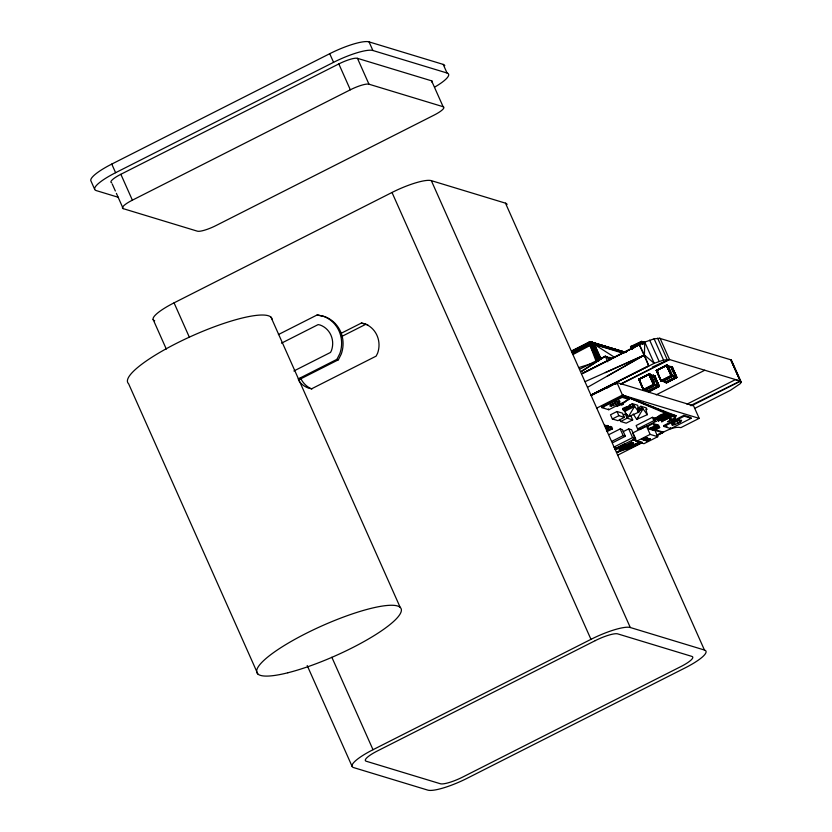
<?xml version="1.0" encoding="UTF-8"?>
<svg xmlns="http://www.w3.org/2000/svg" width="832" height="832" viewBox="0 0 832 832"><rect width="100%" height="100%" fill="white"/><g stroke="black" fill="none" stroke-linecap="round" stroke-linejoin="round"><path stroke-width="1.25" d="M657.186 417.508C653.567 419.962 663.655 412.953 665.985 413.764M657.883 385.559L659.11 386.454L649.137 391.529L647.608 391.061L657.925 385.923L653.162 375.378L654.711 375.96L659.162 386.36L649.168 391.456L647.847 391.238L649.116 391.55L659.162 386.36L657.582 384.582L653.401 375.378L654.711 375.96L659.152 386.298L649.137 391.529L647.91 391.258M651.331 387.171C658.445 385.809 652.018 376.012 648.887 374.088L638.903 379.205L648.887 374.088L650.229 374.421L649.012 374.067L649.927 374.4L648.929 374.972L648.887 374.088L650.104 374.379L648.877 374.109L638.841 379.309L643.365 389.74C646.058 391.622 659.37 382.554 653.536 384.717L643.365 389.74L644.852 390.26L647.4 389.126M663.51 380.692L662.397 381.378L660.92 380.921L670.966 375.617C676.946 374.13 663.78 382.491 660.899 380.858L656.375 370.427L666.432 365.206L667.94 365.685L672.256 375.939L662.126 381.066L665.777 382.075L675.459 377.042L671.05 366.881L669.594 367.182L670.706 366.496L672.256 367.078L676.738 377.208C676.135 377.364 668.502 364.822 672.256 367.078L676.707 377.478L666.661 382.668L665.34 382.335L664.56 381.046M655.814 418.35L655.793 418.922L658.174 418.371L666.11 413.847M650.229 374.421L648.866 374.213L653.588 384.81L654.763 385.247L653.765 385.83L654.534 383.656M671.029 372.174L667.774 365.539L666.879 365.342L656.51 370.25L661.003 380.775L671.195 375.773L672.454 376.074L671.216 375.991L661.118 381.056L656.354 370.552L666.432 365.29L671.466 375.544L671.31 376.948L672.339 376.334L671.195 375.773L666.432 365.206L667.649 365.498L666.401 365.238L656.438 370.365L657.977 372.174L657.394 371.02M631.467 442.208L633.298 443.04L630.687 444.995L627.411 446.306L632.59 443.966L633.162 442.79L631.467 442.208L618.821 448.614L621.972 449.114L627.411 446.306M667.69 365.581L666.598 365.186L671.258 375.596L672.412 376.189M571.74 351.01L589.056 342.243L590.97 341.942L625.903 352.456L590.97 341.942L589.056 342.243L589.306 343.855L598.634 361.109L590.002 342.68L589.098 342.472L571.709 351.27M656.094 419.38L654.378 419.63L659.443 418.267L666.526 414.523L667.638 413.202L622.482 395.065L616.897 382.533L591.417 395.439M648.17 438.485L644.29 440.138L647.993 438.298M654.378 383.739L650.374 374.525L649.033 374.088M653.879 376.719L653.63 375.544L654.555 375.752L659.173 386.318L654.628 385.05M671.424 367.838L671.174 366.662L672.194 367.016L676.686 377.416L666.64 382.408L665.34 382.335L666.671 382.647L676.707 377.478L672.235 375.71M671.372 375.939L661.014 381.004L662.002 380.89M675.459 377.042L676.718 377.437L671.986 366.818L676.562 377.489L666.422 382.668L665.163 382.2L666.661 382.668L676.707 377.478L672.214 376.054M676.686 377.416L675.126 375.7L675.542 377.343L665.631 382.366L666.723 382.637L676.572 377.634L671.122 375.929L666.619 365.435L656.406 370.625L661.128 381.014L671.122 375.929L672.381 376.116M675.449 417.581L675.906 415.709L622.482 395.065L597.002 407.971M623.574 448.053L622.315 448.5C618.051 448.51 630.365 447.002 625.279 445.786L620.776 448.178L622.315 448.5L624.946 447.533L622.315 448.5M645.58 437.528L645.06 438.381L641.836 439.421L645.882 437.611M645.975 389.574L643.687 389.969L653.91 384.592L649.199 374.109L650.374 374.525L650.832 375.794L649.074 374.213L639.018 379.111L640.442 381.056M644.602 390.177L643.573 389.938L638.893 379.246L648.887 374.14L649.927 374.4L648.887 374.14M649.178 391.518L648.055 391.258C649.199 389.106 649.854 392.714 648.055 391.258L657.998 386.225L657.582 384.582L659.204 386.09L648.856 391.539L647.868 391.175M666.474 366.09L666.796 365.258L671.33 375.731L661.118 381.056L663.582 380.858M629.97 405.163L630.334 407.337L627.474 406.713L626.08 409.094L622.96 408.377L623.293 410.249L630.334 407.337L633.048 405.319L634.15 405.652L638.83 412.131L628.326 416.842L622.554 408.585L628.264 406.37L632.299 403.645L637.686 405.278L638.83 412.131M624.967 407.358L626.08 409.094L626.922 406.952M624.593 352.466L590.335 342.046L572.738 350.594M646.048 389.75L643.458 389.657L653.432 384.498L654.909 384.966L653.806 384.457L649.282 374.161L653.869 384.342L654.94 384.758L653.609 384.509L643.583 389.605M648.014 438.62L644.706 439.982L646.027 439.577M666.422 382.668L676.738 377.208L675.646 377.104M655.533 419.505C680.742 409.074 658.549 414.45 659.35 415.854M665.34 382.335C667.274 384.134 666.931 380.224 665.631 382.366M730.558 359.715L731.723 360.797L741.177 382.023L740.47 383.531L730.35 390.364L694.502 408.512M657.925 385.923L659.204 386.235L654.649 375.846L653.63 375.544L654.711 375.96L659.162 386.36M298.158 378.976L336.95 359.33L339.862 353.517A29.526 28.09 -73.1 0 0 323.242 316.202L317.179 314.933L278.387 334.568M298.47 379.995L338.395 359.778L341.307 353.954A29.526 28.09 -73.1 0 0 324.688 316.638L317.179 314.933M647.795 391.217L649.137 391.529L659.173 386.318L658.102 385.986M642.106 439.504L646.006 437.705L641.836 439.421M639.85 344.386L641.649 341.39L642.543 343.398M667.326 365.799L666.38 365.238L667.472 365.508M627.817 445.401C624.25 445.754 634.816 444.579 630.635 443.071L626.704 445.172M628.326 416.842L634.525 406.484L624.77 411.424M648.055 391.258C647.754 391.175 642.574 388.149 643.77 389.875M661.814 417.976L669.885 413.889C653.63 421.054 658.195 422.479 671.726 414.502L672.287 414.669L662.875 419.411L657.977 420.732L657.665 420.139L661.19 417.851L657.706 420.222L657.977 420.732L661.336 419.973L672.287 414.669L662.875 419.411L658.507 420.711M619.653 402.282L619.85 401.232L615.763 402.106L609.794 405.912L613.434 405.569L618.051 403.426L619.653 402.282L618.717 400.057M648.856 391.539L647.712 391.165L649.012 391.425L659.152 386.298L654.451 375.7L653.401 375.378L654.618 375.939L659.152 386.298L649.106 391.29L647.608 391.061M626.662 445.089C628.004 445.994 631.842 444.631 631.405 443.31M658.986 420.659L657.873 420.514M645.07 438.745L643.521 439.566L646.204 438.703L643.531 439.941M670.509 366.766L672.079 366.922L676.499 377.281L672.017 367.162L670.956 366.579M571.938 351.26L590.335 342.046L624.541 352.279L593.819 343.45L572.998 354.526M632.767 443.716L627.494 445.817M644.706 439.982L647.847 438.526M654.909 384.966L653.723 384.758L643.926 389.927L644.852 390.26L643.573 389.938L654.836 384.998L653.536 384.717L643.469 389.886L644.509 389.875M666.526 365.196L671.414 375.565L672.474 375.991L671.445 375.71L672.079 374.774M642.19 439.514L645.84 438.027M643.573 389.938L653.734 384.925M666.526 382.689L676.718 377.437L674.284 377.707M644.519 390.218L643.313 389.698L638.841 379.309L649.022 374.15M667.597 413.296L663.603 416.229L657.176 419.047M620.797 449.238C630.469 445.754 622.274 450.351 618.862 448.698L620.88 449.155M661.232 380.931L656.354 370.552L657.571 370.531L656.635 370.178L661.357 381.056L662.397 381.378L661.471 381.046L671.268 376.043L661.128 381.014M654.046 376.636L654.711 375.96M671.59 367.754L672.256 367.078L671.174 366.662L671.913 367.214M615.15 384.259L616.897 382.533L693.597 405.818L699.182 418.361L680.919 427.606C673.65 426.088 666.806 430.945 660.202 433.368L663.728 431.829L656.864 435.313M638.487 417.706L636.761 419.401L633.204 413.982M637.572 410.644L641.607 407.919L642.574 408.21L647.254 414.69L636.761 419.401L642.949 409.042L637.53 411.788M669.521 367.016L672.09 366.87L670.914 366.486L672.1 367.11L676.634 377.291L666.702 382.574L665.163 382.2L666.671 382.647M664.612 415.064L663.406 415.74M644.852 439.348L644.082 439.712L647.462 438.1L645.705 438.942M647.889 439.098L649.345 438.672L645.445 440.523L649.21 438.63M657.706 420.222L658.746 419.214M627.494 445.338L629.72 444.902M630.885 444.423C633.318 443.602 629.034 442.593 631.665 443.477M669.594 367.182L670.706 366.496L671.84 366.954M659.433 419.453L659.422 420.025L660.098 419.026M653.869 384.342L649.272 374.275L639.111 379.35L643.521 389.802L653.827 384.821L649.074 374.327L638.841 379.309L639.85 379.902L638.862 379.694M654.191 418.922L659.308 415.771M654.233 419.006L655.886 417.747M644.914 439.795L647.889 438.495L645.538 439.431M656.739 386.589L659.121 386.422L658.154 386.079M674.357 377.874L675.199 377.302M665.766 414.887L666.827 414.17M656.614 418.891L655.751 418.839L658.871 417.976M581.672 371.54L605.322 356.231L607.672 356.938L609.159 360.287M661.045 417.061L661.846 416.551M581.214 371.259L605.322 356.231L607.807 361.795M647.889 438.495L644.738 440.024L646.755 438.724M647.057 441.012L650.395 438.974M646.89 440.96L647.92 440.326M649.345 439.473L648.242 439.878M583.367 345.738L589.056 342.243L571.678 351.094M629.46 445.11L630.999 444.246M660.712 420.316L661.253 420.004L660.213 420.378M644.779 439.306L644.301 439.608M607.173 376.189L644.405 355.056L644.758 342.077L654.108 338.842L659.693 338.291M588.037 387.026L644.405 355.056L654.212 363.303L663.562 360.069L669.521 359.538L740.428 381.066L730.974 359.84L659.495 338.281M660.442 417.695L658.694 418.465M606.975 388.086L616.897 382.533M606.85 357.396L607.672 356.938M610.99 358.654L611.822 358.197L609.336 357.448L608.254 357.937L608.868 360.287M632.206 349.263L631.696 347.318L640.973 342.212L644.696 343.2M642.97 439.764L646.537 437.819L643.646 439.504L645.455 438.828M643.146 439.358L644.041 439.005M660.244 419.9L671.694 414.419L659.381 419.942M645.538 440.565L649.345 438.672M644.093 439.306L644.769 438.901M607.11 428.73L609.066 427.69L608.244 425.849L606.861 425.422L607.682 427.263L609.066 427.69L606.663 428.48M644.862 439.67L646.537 438.922M646.526 439.327L647.379 438.87L645.289 439.899M572.562 353.694L591.219 344.427L599.134 359.663M666.463 365.477L656.469 370.573M573.3 352.134L589.306 343.855L592.987 342.67L625.903 352.456M605.831 428.23L607.682 427.263M606.497 430.716L612.518 428.74L607.62 431.34L606.497 430.716L611.146 428.314L612.518 428.74L611.707 426.889L610.324 426.473L608.202 427.554M571.875 351.936L592.02 342.16L594.474 344.469L601.338 359.299M657.862 386.714L649.168 391.456M94.661 189.301L90.823 180.679A33.779 7.02 -24 0 1 111.769 164.081L329.722 53.706A33.779 7.02 -24 0 1 369.044 41.881L443.196 64.397A33.779 7.02 -24 0 1 444.787 65.686M118.498 197.35L96.252 190.59A33.779 7.02 -24 0 1 115.606 172.702L333.57 62.327A33.779 7.02 -24 0 1 372.892 50.502L447.044 73.018A33.779 7.02 -24 0 1 434.938 86.965M111.686 182.77A16.006 3.328 -24 0 1 120.858 174.294L338.822 63.929A16.006 3.328 -24 0 1 357.448 58.323L431.6 80.839L443.123 106.714A16.006 3.328 -24 0 1 433.95 115.19L215.987 225.566A16.006 3.328 -24 0 1 197.361 231.171L123.209 208.645L116.397 193.357M123.209 208.645A16.006 3.328 -24 0 1 132.382 200.169L350.334 89.794A16.006 3.328 -24 0 1 368.971 84.198L443.123 106.714M154.69 320.736A33.779 7.02 -24 0 1 174.054 302.848L392.007 192.473A33.779 7.02 -24 0 1 431.33 180.648L505.482 203.164A33.779 7.02 -24 0 1 507.062 204.454M281.486 343.169L318.136 324.605L320.133 325.021A20.166 19.188 -73.1 0 1 331.479 350.511L330.522 352.425L293.873 370.989M340.673 333.538L361.41 323.045L364.499 323.69A23.317 22.183 -73.1 0 1 377.624 353.163L376.137 356.127L311.646 388.783L308.63 388.159A23.4 22.256 -73.1 0 1 299.198 381.451M341.494 336.586L365.685 324.345L367.744 324.771M571.657 351.884L589.004 343.106L590.522 343.325L592.259 344.074L600.07 359.414L593.174 343.845L591.115 342.306L589.098 342.472M572.114 352.55L589.306 343.855L591.219 344.427M579.987 369.054L605.322 356.231M631.706 348.66L630.531 346.57L641.649 341.39M631.436 346.705L641.836 341.442L644.862 342.441M636.678 344.23L641.961 341.557L644.041 342.482M581.474 373.89L639.298 344.604L644.405 355.056L648.752 365.83L590.928 395.117M583.544 373.079L644.758 342.077L654.212 363.303L590.678 395.481M597.823 392.288L615.878 383.146L616.252 383.978M620.464 384.062L669.146 359.518L652.392 367.037M620.859 384.197L669.521 359.538L660.067 338.302M643.646 389.709L638.862 379.506L639.881 379.558L638.934 379.163L649.189 374.296L653.806 384.457M666.515 365.581L656.531 370.219L661.066 380.619M601.526 406.806L621.837 396.521L628.742 398.611L629.117 399.454L608.806 409.739L601.9 407.638L601.526 406.806L603.824 407.503M601.9 407.638L622.201 397.353L629.117 399.454M671.57 373.485L671.913 374.858M620.537 404.602L621.712 405.038L623.012 404.373L620.537 404.602C612.269 409.209 621.202 402.605 620.1 404.477M620.287 403.551L621.431 403.894L624.749 402.116L628.742 398.611L622.482 395.065L623.241 397.415M617.001 411.507L610.501 414.794L612.362 418.974L617.895 420.649L624.385 417.362L622.534 413.182L617.001 411.507L618.862 415.678L624.385 417.362M624.395 410.592L634.15 405.652M656.209 394.836L704.777 370.24M612.362 418.974L618.862 415.678M623.126 415.116L625.29 414.024L627.505 414.69M638.685 409.989L637.946 408.314L640.869 406.245L646.256 407.878L647.005 409.552L645.892 409.219L647.254 414.69M638.248 410.405L642.574 408.21M619.726 419.401L620.651 421.491L627.151 418.194L632.684 419.879L630.822 415.698M632.684 419.879L626.184 423.166L620.651 421.491M609.014 434.574L620.183 428.927L622.398 429.593L625.373 436.28L613.08 442.499M623.189 431.652L628.69 428.875L631.592 429.749L635.492 438.526L616.814 447.99L614.879 447.408M652.392 417.31L636.147 425.547L637.634 428.886L639.839 429.562L656.094 421.325L654.607 417.986L652.392 417.31L653.879 420.659L656.094 421.325M611.988 441.262L623.158 435.604L625.373 436.28M637.634 428.886L653.879 420.659M686.962 404.175L735.53 379.579L741.177 382.023M661.232 417.934L669.926 413.972M645.278 426.618L632.611 433.025L636.334 441.386L643.947 443.695L657.758 436.706L654.503 429.395M647.608 426.39L653.297 423.509L654.399 423.852L655.512 426.358L649.834 429.239L648.721 428.896L647.608 426.39L646.422 426.036L650.146 434.387L657.758 436.706M671.507 415.605C674.783 416.385 669.157 415.47 672.901 414.794L675.938 415.792L673.244 416.062L661.482 421.574L662.064 421.824M691.756 405.714L740.303 381.139L730.85 359.902M661.513 421.658L672.703 415.896M648.721 428.896L654.41 426.015L655.512 426.358M613.902 447.106L632.59 437.642L635.492 438.526M673.244 416.062L674.513 416.52L675.938 415.792M667.462 421.626C674.658 419.307 667.41 420.16 670.914 418.85L672.09 419.286L675.407 417.498C675.043 419.494 672.693 419.089 672.37 420.42L671.226 420.077L667.898 421.762M669.646 419.588L670.914 418.85M650.187 427.898L650.936 429.572L656.625 426.691L657.727 427.024L656.614 424.518L655.502 424.185L656.625 426.691M615.285 448.594L623.293 444.538M632.538 439.785L634.816 438.63M657.727 427.024L652.038 429.905L650.936 429.572M635.648 438.88L633.37 440.034L634.473 440.367M652.122 428.49L652.87 430.154L658.559 427.274L659.662 427.617L658.549 425.11L657.436 424.767L658.559 427.274M614.962 449.426L624.125 444.787L625.03 445.068L624.281 443.394M615.867 449.706L625.03 445.068M659.662 427.617L653.973 430.498L652.87 430.154M663.572 425.641L683.883 415.366L690.789 417.456L691.163 418.298L670.852 428.584L663.946 426.483L663.572 425.641L667.025 426.691M663.946 426.483L684.258 416.198L691.163 418.298M636.334 441.386L650.146 434.387M628.129 446.982C631.155 447.689 625.976 446.857 629.387 446.233L630.562 446.67L634.358 445.099L633.88 444.881M629.221 447.242L625.934 449.01L629.668 447.377L630.802 447.72L642.158 442.239M629.668 447.377L630.843 447.803C634.577 446.43 626.756 447.377 634.317 445.016M626.548 448.958L632.112 447.065M617.978 455.021L642.002 442.842M657.093 435.552L662.73 432.692L662.355 431.86L655.45 429.759L655.824 430.591L662.73 432.692M373.006 749.715L590.97 639.34A33.779 7.02 -24 0 1 630.292 627.515L704.444 650.031A33.779 7.02 -24 0 1 685.079 667.919L467.126 778.294A33.779 7.02 -24 0 1 427.804 790.119L353.652 767.603A33.779 7.02 -24 0 1 373.006 749.715L331.843 657.259M572.478 353.506L589.711 344.802M582.452 373.308L639.298 344.604L648.752 365.83L590.741 395.127M690.31 405.652L740.303 381.139L730.673 359.653M656.916 435.126L663.728 431.829M659.911 416.042L664.82 413.806M643.698 439.993L647.608 438.142M617.126 452.379L626.33 449.062L641.649 442M671.414 375.565L666.432 365.29M585.229 381.576L644.405 355.056L605.342 372.611M643.646 439.504L645.84 438.547L643.136 439.816M651.976 375.898L654.337 375.679M616.699 452.338L640.214 442.083M616.554 452.338L640.141 442.083M666.422 365.383L667.774 365.539M617.282 451.963L639.912 442.156M646.038 440.7L650.229 438.922M632.07 444.163L633.162 442.79L631.509 442.291M642.907 439.286L643.562 439.088M579.062 367.494L593.944 362.856M605.998 426.546L608.244 425.849M666.723 365.404L671.445 375.71M654.202 375.69L653.162 375.378M638.009 345.27L630.531 346.57L631.082 346.736M617.5 350.459L624.707 352.186M656.812 386.755L659.027 386.537M642.127 344.032L640.838 341.796L641.836 341.806M645.382 438.454L645.778 438.568M658.195 385.954L659.204 386.09M654.389 419.557L655.034 419.682M671.216 376.106L672.339 376.334M625.321 445.869L626.434 446.337L625.279 445.786M671.258 375.877L661.003 380.775M590.002 342.68L594.474 344.469L614.89 357.531M631.696 347.318L634.057 347.88M639.881 379.558L638.841 379.309L643.521 389.501L639.111 379.35M653.682 384.987L657.769 386.121M639.839 379.694L638.82 379.434L639.85 379.902M657.405 370.698L656.375 370.427L657.571 370.531M593.174 343.845L600.818 359.299L594.474 344.469L624.146 352.81M661.929 381.212L660.847 380.806L661.929 381.212L661.513 380.12M671.434 375.835L672.443 376.137M642.99 344.396L640.838 341.796L643.042 342.472M631.79 349.118L631.27 347.152M593.445 343.138L589.836 342.035L593.445 343.21M598.25 344.594L604.271 346.424M606.674 347.162L615.098 349.721M667.43 365.758L671.05 366.881M671.102 366.985L666.609 365.227M672.256 375.825L675.48 376.917M672.1 376.262L675.397 377.146M653.338 375.638L650.374 374.899M649.886 374.639L653.567 375.866M665.673 382.117L661.066 380.91M654.69 384.592L657.925 385.674M654.711 384.821L657.935 385.798M646.578 390.416L643.386 389.802L644.623 390.26M675.407 417.498L622.482 395.065L699.182 418.361M361.41 323.045L365.685 324.345M623.012 404.373L621.837 403.946L624.79 402.199M669.614 419.505L670.748 419.858M671.226 420.077L672.37 420.42M637.437 440.742L635.138 440.045L635.513 440.877L642.418 442.978M630.562 446.67L629.387 446.233M630.999 446.794L632.143 447.148M336.95 359.33L338.395 359.778M624.208 352.737L592.249 342.805M594.474 344.469L622.398 353.018M590.97 341.942L623.522 352.279M653.401 375.378L654.555 375.752M640.838 341.796L642.876 342.493M622.482 395.065L667.638 413.202M628.264 406.37L630.334 407.337L629.876 404.872L630.625 406.536M640.973 342.212L642.886 343.97M653.609 384.509L648.898 374.286L639.007 379.257L643.458 389.657M629.377 405.714L630.334 407.337M678.818 420.035L680.108 422.271L674.929 424.611L671.882 424.944L672.079 424.258C673.254 421.928 685.88 417.57 680.108 422.271L679.234 420.014M616.762 401.19L618.051 403.426L617.209 401.159M653.796 384.613L649.074 374.327M630.854 347.027L631.894 348.93M667.649 413.483L665.818 413.14M676.801 421.086L678.018 423.394L676.707 420.035M612.31 403.437L613.434 405.569L612.643 403.104M614.723 402.262L615.93 404.56L615.066 402.324M610.178 403.998L611.291 406.172L610.428 403.759M671.809 422.885L672.87 425.069L672.09 422.646M673.889 422.448L674.929 424.611L674.232 422.105M608.254 357.937L609.305 360.142M597.002 360.433L590.231 345.821L596.419 362.076M591.115 342.306L599.206 359.632M657.665 338.198L667.118 359.424M654.108 338.842L663.562 360.069M683.883 415.366L684.258 416.198M649.667 340.184L659.121 361.41M641.42 341.682L642.346 343.772M670.488 427.742L670.852 428.584M650.052 387.837L648.731 388.482M653.297 423.509L654.41 426.015M640.869 406.245L641.607 407.919M638.446 407.472L639.278 409.438M632.299 403.645L633.048 405.319M610.324 359.674L609.336 357.448L610.012 359.819M621.837 396.521L622.201 397.353M625.29 414.024L627.151 418.194M628.69 428.875L632.59 437.642M620.183 428.927L623.158 435.604M608.431 408.897L608.806 409.739M610.324 426.473L611.146 428.314M604.791 424.798L605.613 426.639M505.482 203.164L704.444 650.031M443.196 64.397L447.044 73.018M431.33 180.648L630.292 627.515M369.044 41.881L372.892 50.502M357.448 58.323L368.971 84.198M338.822 63.929L350.334 89.794M392.007 192.473L590.97 639.34M329.722 53.706L333.57 62.327M270.972 317.148L400.202 607.402M120.858 174.294L132.382 200.169M174.054 302.848L189.353 337.22M111.769 164.081L115.606 172.702M112.206 183.955L115.357 191.006M153.109 319.446L166.306 349.076M307.206 665.558L352.071 766.314M257.816 673.962L128.586 383.718A78.884 16.401 -24 0 1 191.454 336.19A78.884 16.401 -24 0 1 272.064 319.01M666.619 365.435L671.258 375.596M648.97 374.379L653.432 384.498M643.978 389.002L644.384 390.094L644.134 388.918M625.716 407.316L626.08 409.094M311.834 389.033A23.4 22.256 -73.1 0 1 300.373 377.686M431.6 80.839A16.006 3.328 -24 0 1 432.099 82.503M668.543 366.829L666.952 365.456L668.543 366.829M595.244 640.64L377.291 751.015A19.302 4.014 -24 0 0 366.226 761.238L440.378 783.754A19.302 4.014 -24 0 0 462.842 776.994L680.805 666.619A19.302 4.014 -24 0 0 691.87 656.396L617.718 633.88A19.302 4.014 -24 0 0 595.244 640.64M287.872 672.766A78.884 16.401 -24 0 0 401.149 611.666A78.884 16.401 -24 0 0 298.022 637.614A78.884 16.401 -24 0 0 287.872 672.766"/></g></svg>
